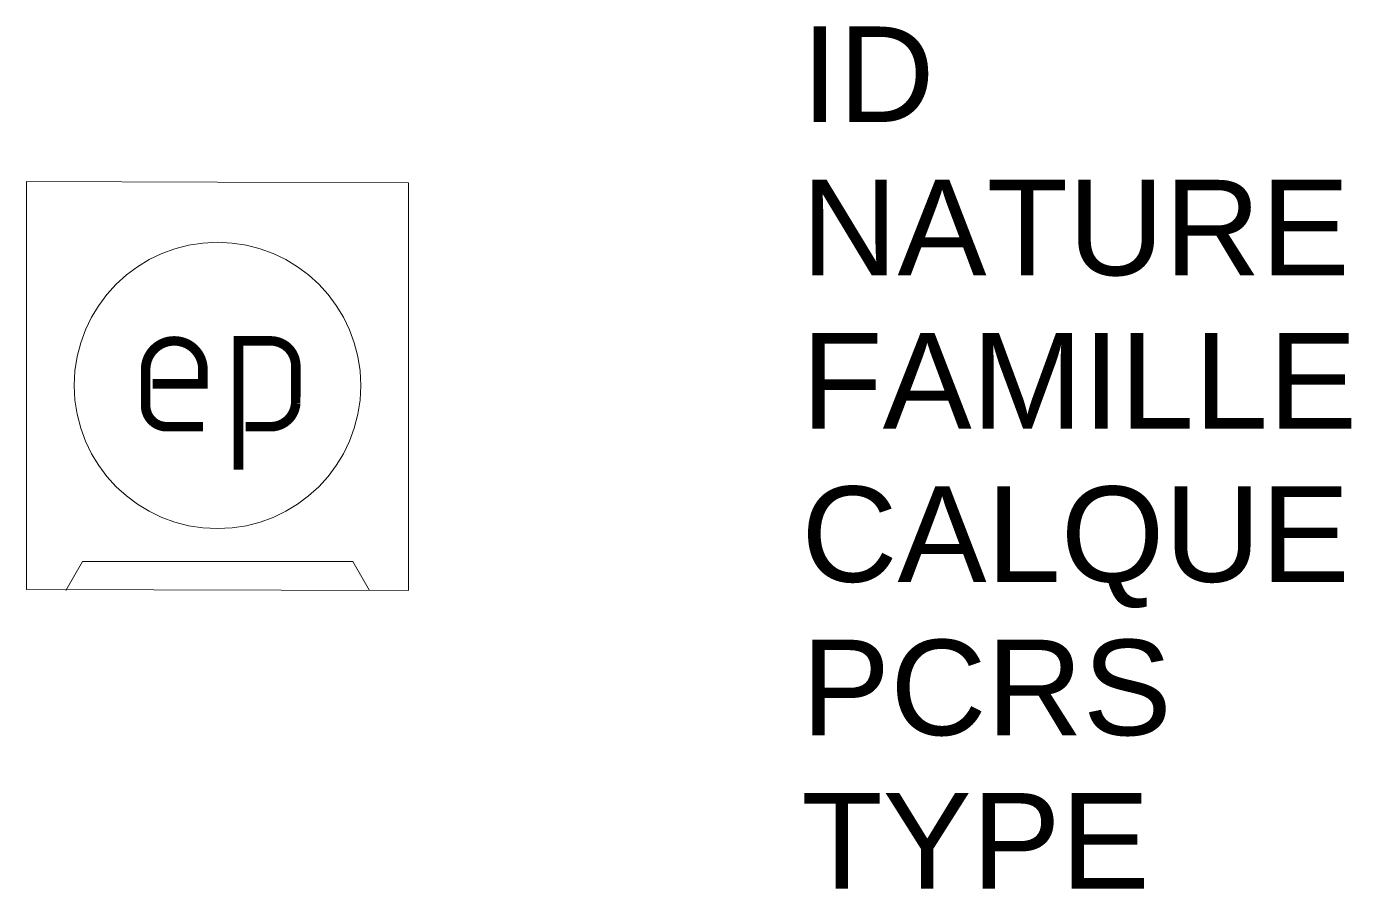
# Model space of a CAD drawing. Header units: metres. Extents: x 0 to 2.77, y -0.63 to 1.18.
import ezdxf

# ---------------------------------------------------------------- set-up
doc = ezdxf.new("R2010")
doc.units = ezdxf.units.M
doc.linetypes.add('Socle_Continu', pattern=[2.5, 2.5, 0])
doc.layers.add('EAUPL_SCS', color=5, linetype='Socle_Continu', lineweight=13, true_color=0x0000ff)
doc.styles.get("Standard").update_dxf_attribs({"font": 'arial.ttf'})

msp = doc.modelspace()

# ---------------------------------------------------------------- linework, layer by layer
at = {"layer": 'EAUPL_SCS', "linetype": 'Socle_Continu'}
msp.add_lwpolyline([(0, 0), (0.8, -0.0026), (0.8, 0.8522), (0, 0.8548)], close=True, dxfattribs=at)
at = {"layer": 'EAUPL_SCS', "linetype": 'Socle_Continu', "const_width": 0.02, "flags": 128}
for points in [[(0.3695, 0.3409), (0.2944, 0.3409, -0.424), (0.2495, 0.3859), (0.2495, 0.4609, -0.997785), (0.3695, 0.4609), (0.3695, 0.4308), (0.2645, 0.4308)], [(0.444, 0.2507), (0.444, 0.5208), (0.5116, 0.5208, -0.410802), (0.564, 0.4683), (0.5638, 0.3904, -0.396178), (0.5116, 0.3409), (0.459, 0.3409)]]:
    msp.add_lwpolyline(points, format="xyb", dxfattribs=at)
at = {"layer": 'EAUPL_SCS', "linetype": 'Socle_Continu', "flags": 128}
msp.add_lwpolyline([(0.7181, -0.0023), (0.6834, 0.0582), (0.1171, 0.0582), (0.0824, -0.0023)], dxfattribs=at)
at = {"layer": 'EAUPL_SCS', "linetype": 'Socle_Continu'}
msp.add_circle((0.4, 0.4274), 0.3, dxfattribs=at)

# ---------------------------------------------------------------- texts
at = {"layer": 'EAUPL_SCS', "linetype": 'Socle_Continu', "flags": 9}
for tag, p, s in [('ID', (1.6225, 0.9796), 'BP_2056'), ('NATURE', (1.6225, 0.6583), 'Regard avaloir'), ('FAMILLE', (1.6225, 0.337), 'Eau pluviale'), ('CALQUE', (1.6225, 0.0158), 'EAUPL_SCS'), ('PCRS', (1.6225, -0.3055), 'AffleurantSymbole'), ('TYPE', (1.6225, -0.6268), 'NR')]:
    msp.add_attdef(tag, p, s, height=0.2, dxfattribs=at)

doc.saveas('drawing.dxf')
